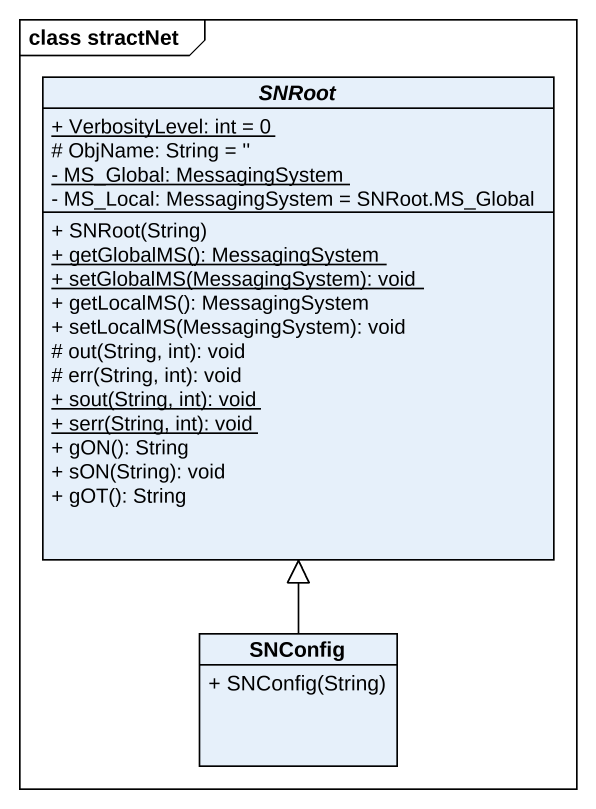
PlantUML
@startuml
mainframe class stractNet
hide circle
hide empty members
skinparam classAttributeIconSize 0
abstract class SNRoot {
  {static} + VerbosityLevel: int = 0
  # ObjName: String = ''
  {static} - MS_Global: MessagingSystem
  - MS_Local: MessagingSystem = SNRoot.MS_Global
  + SNRoot(String)
  {static} + getGlobalMS(): MessagingSystem
  {static} + setGlobalMS(MessagingSystem): void
  + getLocalMS(): MessagingSystem
  + setLocalMS(MessagingSystem): void
  # out(String, int): void
  # err(String, int): void
  {static} + sout(String, int): void
  {static} + serr(String, int): void
  + gON(): String
  + sON(String): void
  + gOT(): String
}
class SNConfig {
  + SNConfig(String)
}
SNConfig -up-|> SNRoot
@enduml
